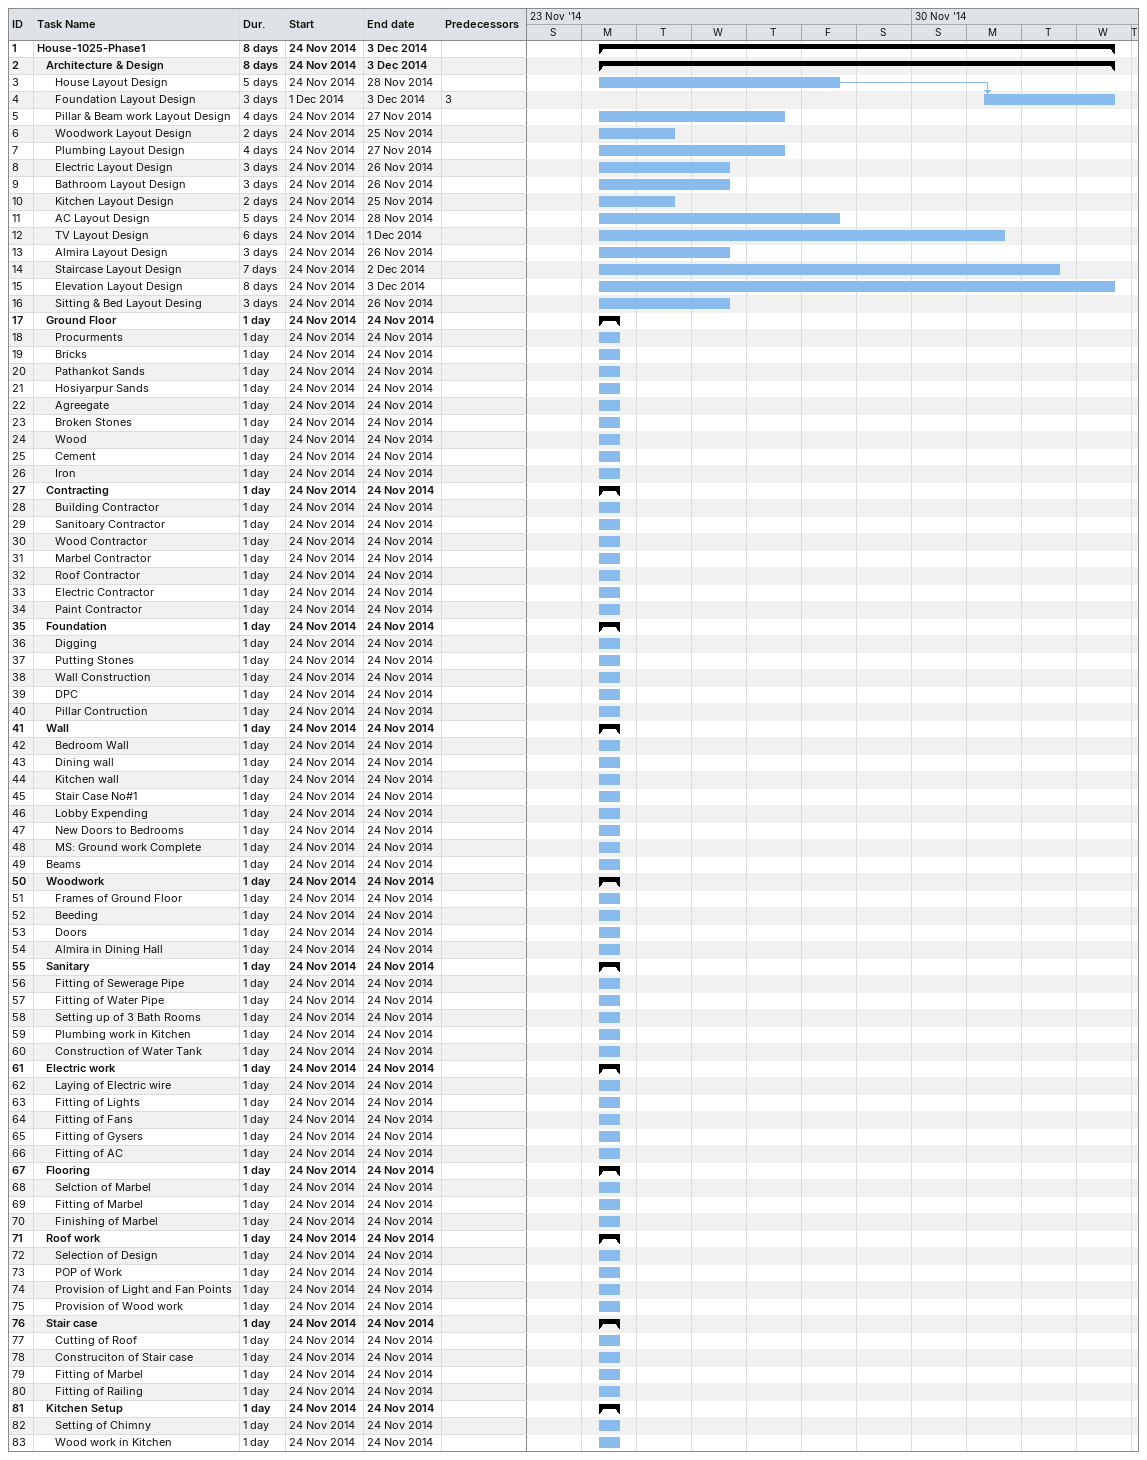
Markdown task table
| ID | Level | Task | Duration | Start | Finish | Predecessors |
|---|---|---|---|---|---|---|
| 1 | 1 | **House-1025-Phase1** | 8d | 2014-11-24 | 2014-12-03 |  |
| 2 | 2 | **Architecture & Design** | 8d | 2014-11-24 | 2014-12-03 |  |
| 3 | 3 | House Layout Design | 5d | 2014-11-24 | 2014-11-28 |  |
| 4 | 3 | Foundation Layout Design | 3d | 2014-12-01 | 2014-12-03 | 3 |
| 5 | 3 | Pillar & Beam work Layout Design | 4d | 2014-11-24 | 2014-11-27 |  |
| 6 | 3 | Woodwork Layout Design | 2d | 2014-11-24 | 2014-11-25 |  |
| 7 | 3 | Plumbing Layout Design | 4d | 2014-11-24 | 2014-11-27 |  |
| 8 | 3 | Electric Layout Design | 3d | 2014-11-24 | 2014-11-26 |  |
| 9 | 3 | Bathroom Layout Design | 3d | 2014-11-24 | 2014-11-26 |  |
| 10 | 3 | Kitchen Layout Design | 2d | 2014-11-24 | 2014-11-25 |  |
| 11 | 3 | AC Layout Design | 5d | 2014-11-24 | 2014-11-28 |  |
| 12 | 3 | TV Layout Design | 6d | 2014-11-24 | 2014-12-01 |  |
| 13 | 3 | Almira Layout Design | 3d | 2014-11-24 | 2014-11-26 |  |
| 14 | 3 | Staircase Layout Design | 7d | 2014-11-24 | 2014-12-02 |  |
| 15 | 3 | Elevation Layout Design | 8d | 2014-11-24 | 2014-12-03 |  |
| 16 | 3 | Sitting & Bed Layout Desing | 3d | 2014-11-24 | 2014-11-26 |  |
| 17 | 2 | **Ground Floor** | 1d | 2014-11-24 | 2014-11-24 |  |
| 18 | 3 | Procurments | 1d | 2014-11-24 | 2014-11-24 |  |
| 19 | 3 | Bricks | 1d | 2014-11-24 | 2014-11-24 |  |
| 20 | 3 | Pathankot Sands | 1d | 2014-11-24 | 2014-11-24 |  |
| 21 | 3 | Hosiyarpur Sands | 1d | 2014-11-24 | 2014-11-24 |  |
| 22 | 3 | Agreegate | 1d | 2014-11-24 | 2014-11-24 |  |
| 23 | 3 | Broken Stones | 1d | 2014-11-24 | 2014-11-24 |  |
| 24 | 3 | Wood | 1d | 2014-11-24 | 2014-11-24 |  |
| 25 | 3 | Cement | 1d | 2014-11-24 | 2014-11-24 |  |
| 26 | 3 | Iron | 1d | 2014-11-24 | 2014-11-24 |  |
| 27 | 2 | **Contracting** | 1d | 2014-11-24 | 2014-11-24 |  |
| 28 | 3 | Building Contractor | 1d | 2014-11-24 | 2014-11-24 |  |
| 29 | 3 | Sanitoary Contractor | 1d | 2014-11-24 | 2014-11-24 |  |
| 30 | 3 | Wood Contractor | 1d | 2014-11-24 | 2014-11-24 |  |
| 31 | 3 | Marbel Contractor | 1d | 2014-11-24 | 2014-11-24 |  |
| 32 | 3 | Roof Contractor | 1d | 2014-11-24 | 2014-11-24 |  |
| 33 | 3 | Electric Contractor | 1d | 2014-11-24 | 2014-11-24 |  |
| 34 | 3 | Paint Contractor | 1d | 2014-11-24 | 2014-11-24 |  |
| 35 | 2 | **Foundation** | 1d | 2014-11-24 | 2014-11-24 |  |
| 36 | 3 | Digging | 1d | 2014-11-24 | 2014-11-24 |  |
| 37 | 3 | Putting Stones | 1d | 2014-11-24 | 2014-11-24 |  |
| 38 | 3 | Wall Construction | 1d | 2014-11-24 | 2014-11-24 |  |
| 39 | 3 | DPC | 1d | 2014-11-24 | 2014-11-24 |  |
| 40 | 3 | Pillar Contruction | 1d | 2014-11-24 | 2014-11-24 |  |
| 41 | 2 | **Wall** | 1d | 2014-11-24 | 2014-11-24 |  |
| 42 | 3 | Bedroom Wall | 1d | 2014-11-24 | 2014-11-24 |  |
| 43 | 3 | Dining wall | 1d | 2014-11-24 | 2014-11-24 |  |
| 44 | 3 | Kitchen wall | 1d | 2014-11-24 | 2014-11-24 |  |
| 45 | 3 | Stair Case No#1 | 1d | 2014-11-24 | 2014-11-24 |  |
| 46 | 3 | Lobby Expending | 1d | 2014-11-24 | 2014-11-24 |  |
| 47 | 3 | New Doors to Bedrooms | 1d | 2014-11-24 | 2014-11-24 |  |
| 48 | 3 | MS: Ground work Complete | 1d | 2014-11-24 | 2014-11-24 |  |
| 49 | 2 | Beams | 1d | 2014-11-24 | 2014-11-24 |  |
| 50 | 2 | **Woodwork** | 1d | 2014-11-24 | 2014-11-24 |  |
| 51 | 3 | Frames of Ground Floor | 1d | 2014-11-24 | 2014-11-24 |  |
| 52 | 3 | Beeding | 1d | 2014-11-24 | 2014-11-24 |  |
| 53 | 3 | Doors | 1d | 2014-11-24 | 2014-11-24 |  |
| 54 | 3 | Almira in Dining Hall | 1d | 2014-11-24 | 2014-11-24 |  |
| 55 | 2 | **Sanitary** | 1d | 2014-11-24 | 2014-11-24 |  |
| 56 | 3 | Fitting of Sewerage Pipe | 1d | 2014-11-24 | 2014-11-24 |  |
| 57 | 3 | Fitting of Water Pipe | 1d | 2014-11-24 | 2014-11-24 |  |
| 58 | 3 | Setting up of 3 Bath Rooms | 1d | 2014-11-24 | 2014-11-24 |  |
| 59 | 3 | Plumbing work in Kitchen | 1d | 2014-11-24 | 2014-11-24 |  |
| 60 | 3 | Construction of Water Tank | 1d | 2014-11-24 | 2014-11-24 |  |
| 61 | 2 | **Electric work** | 1d | 2014-11-24 | 2014-11-24 |  |
| 62 | 3 | Laying of Electric wire | 1d | 2014-11-24 | 2014-11-24 |  |
| 63 | 3 | Fitting of Lights | 1d | 2014-11-24 | 2014-11-24 |  |
| 64 | 3 | Fitting of Fans | 1d | 2014-11-24 | 2014-11-24 |  |
| 65 | 3 | Fitting of Gysers | 1d | 2014-11-24 | 2014-11-24 |  |
| 66 | 3 | Fitting of AC | 1d | 2014-11-24 | 2014-11-24 |  |
| 67 | 2 | **Flooring** | 1d | 2014-11-24 | 2014-11-24 |  |
| 68 | 3 | Selction of Marbel | 1d | 2014-11-24 | 2014-11-24 |  |
| 69 | 3 | Fitting of Marbel | 1d | 2014-11-24 | 2014-11-24 |  |
| 70 | 3 | Finishing of Marbel | 1d | 2014-11-24 | 2014-11-24 |  |
| 71 | 2 | **Roof work** | 1d | 2014-11-24 | 2014-11-24 |  |
| 72 | 3 | Selection of Design | 1d | 2014-11-24 | 2014-11-24 |  |
| 73 | 3 | POP of Work | 1d | 2014-11-24 | 2014-11-24 |  |
| 74 | 3 | Provision of Light and Fan Points | 1d | 2014-11-24 | 2014-11-24 |  |
| 75 | 3 | Provision of Wood work | 1d | 2014-11-24 | 2014-11-24 |  |
| 76 | 2 | **Stair case** | 1d | 2014-11-24 | 2014-11-24 |  |
| 77 | 3 | Cutting of Roof | 1d | 2014-11-24 | 2014-11-24 |  |
| 78 | 3 | Construciton of Stair case | 1d | 2014-11-24 | 2014-11-24 |  |
| 79 | 3 | Fitting of Marbel | 1d | 2014-11-24 | 2014-11-24 |  |
| 80 | 3 | Fitting of Railing | 1d | 2014-11-24 | 2014-11-24 |  |
| 81 | 2 | **Kitchen Setup** | 1d | 2014-11-24 | 2014-11-24 |  |
| 82 | 3 | Setting of Chimny | 1d | 2014-11-24 | 2014-11-24 |  |
| 83 | 3 | Wood work in Kitchen | 1d | 2014-11-24 | 2014-11-24 |  |
